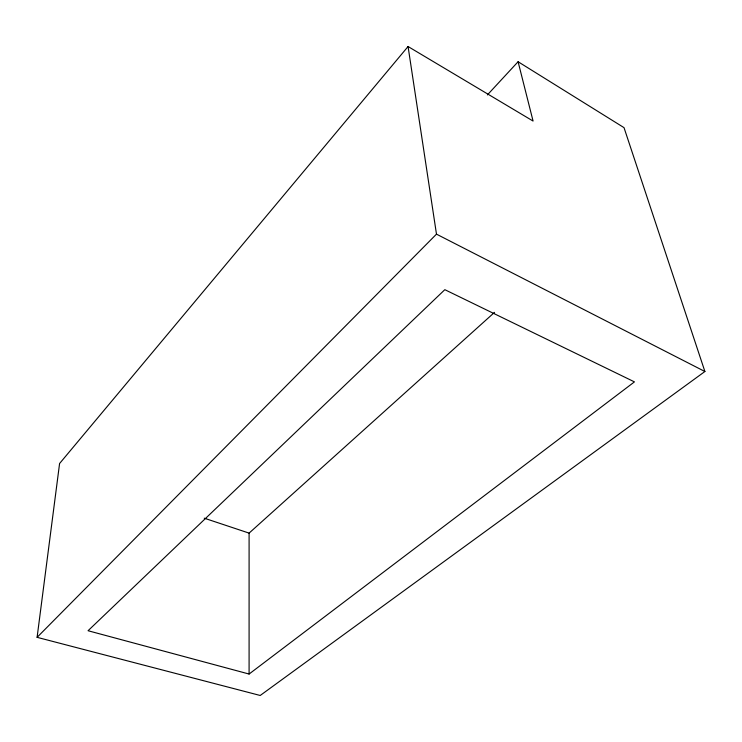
<?xml version="1.0" encoding="UTF-8"?>
<svg xmlns="http://www.w3.org/2000/svg" width="742" height="742" viewBox="0 0 742 742"><rect width="100%" height="100%" fill="white"/><g stroke="black" fill="none" stroke-linecap="round" stroke-linejoin="round"><path stroke-width="1.11" d="M249.089 674.042L634.447 381.88L444.829 289.677L88.057 630.728L249.089 674.042L249.099 533.118L494.515 312.373M518.092 61.734L624.022 127.652L704.9 371.51L260.21 695.477L37.1 637.332L59.583 463.518L408.063 46.523L533.081 121.057L518.092 61.734L487.392 94.911M37.1 637.332L436.482 234.147L408.063 46.523M204.245 518.185L249.099 533.118M436.482 234.147L704.9 371.51"/></g></svg>
